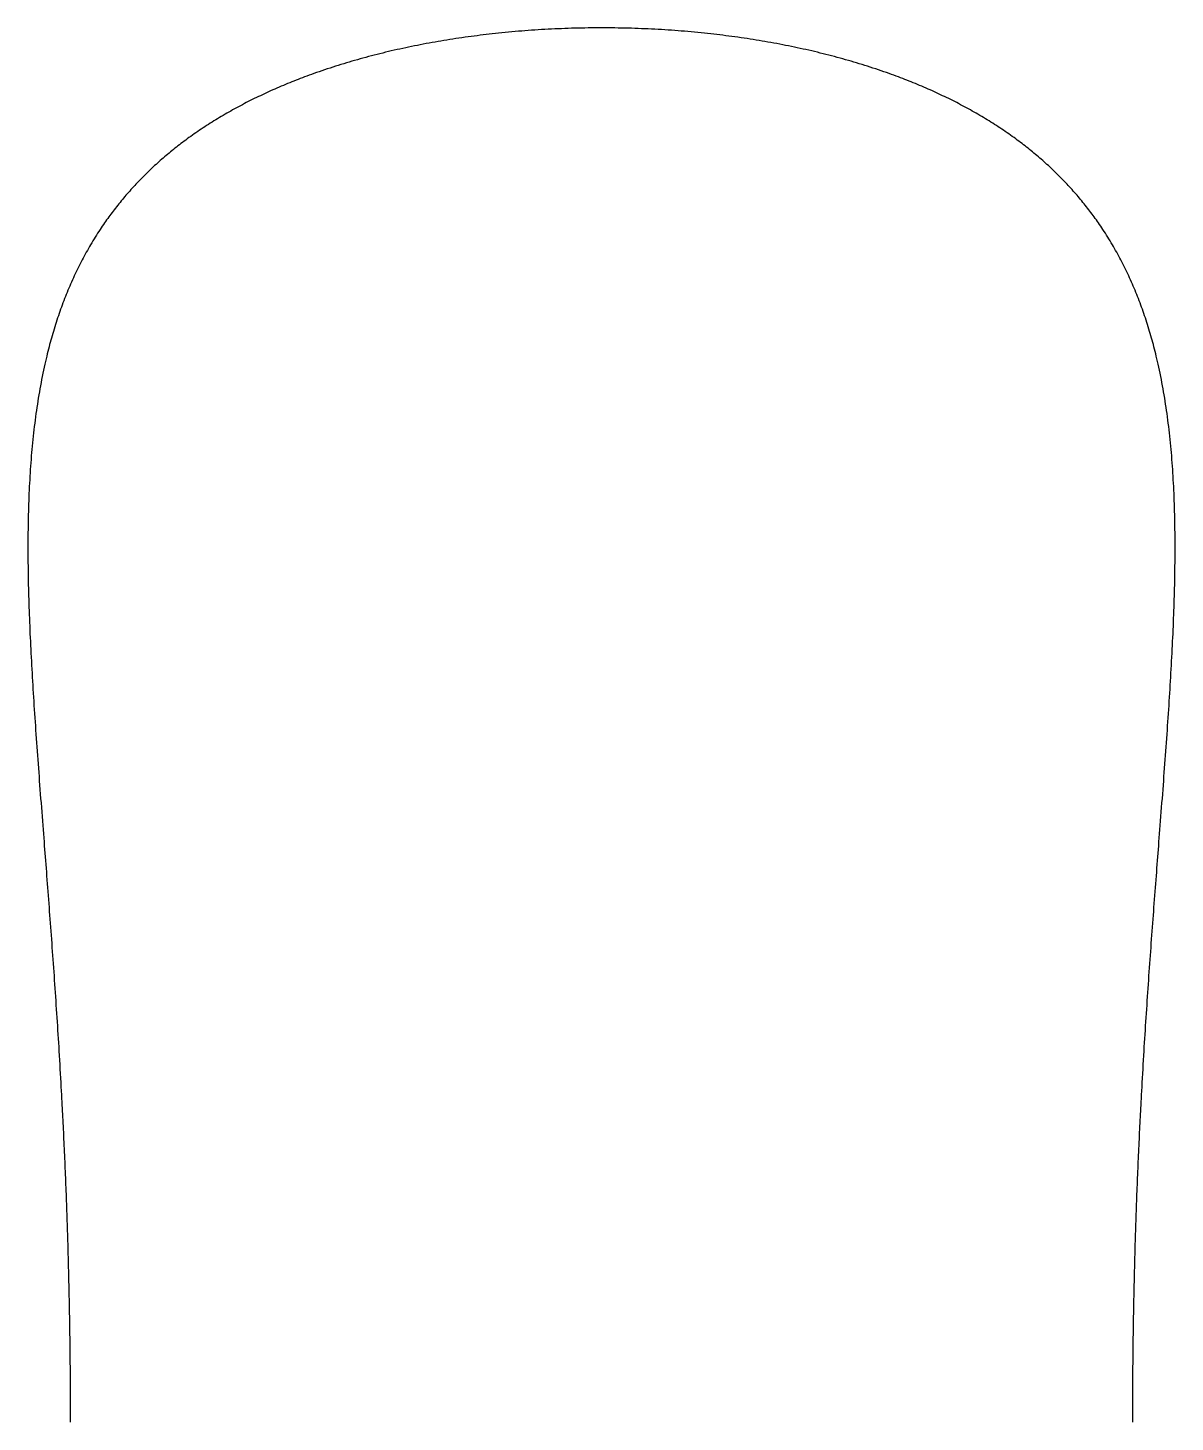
# Model space of a CAD drawing. Header units: millimetres. Extents: x -47.7 to -42.3, y 35 to 41.56.
import ezdxf

# ---------------------------------------------------------------- set-up
doc = ezdxf.new("R2010")
doc.units = ezdxf.units.MM
doc.layers.get('0').update_dxf_attribs({"linetype": 'CONTINUOUS'})

msp = doc.modelspace()

# ---------------------------------------------------------------- linework, layer by layer
msp.add_open_spline([(-42.5, 35), (-42.5, 35.3555), (-42.4896, 36.0417), (-42.4428, 36.9966), (-42.3394, 38.1222), (-42.2565, 39.2864), (-42.3548, 40.2121), (-42.744, 40.9027), (-43.4704, 41.361), (-44.4583, 41.5894), (-45.5417, 41.5894), (-46.5296, 41.361), (-47.256, 40.9027), (-47.6452, 40.2121), (-47.7435, 39.2864), (-47.6606, 38.1222), (-47.5572, 36.9966), (-47.5104, 36.0417), (-47.5, 35.3555), (-47.5, 35)], degree=5)

doc.saveas('drawing.dxf')
